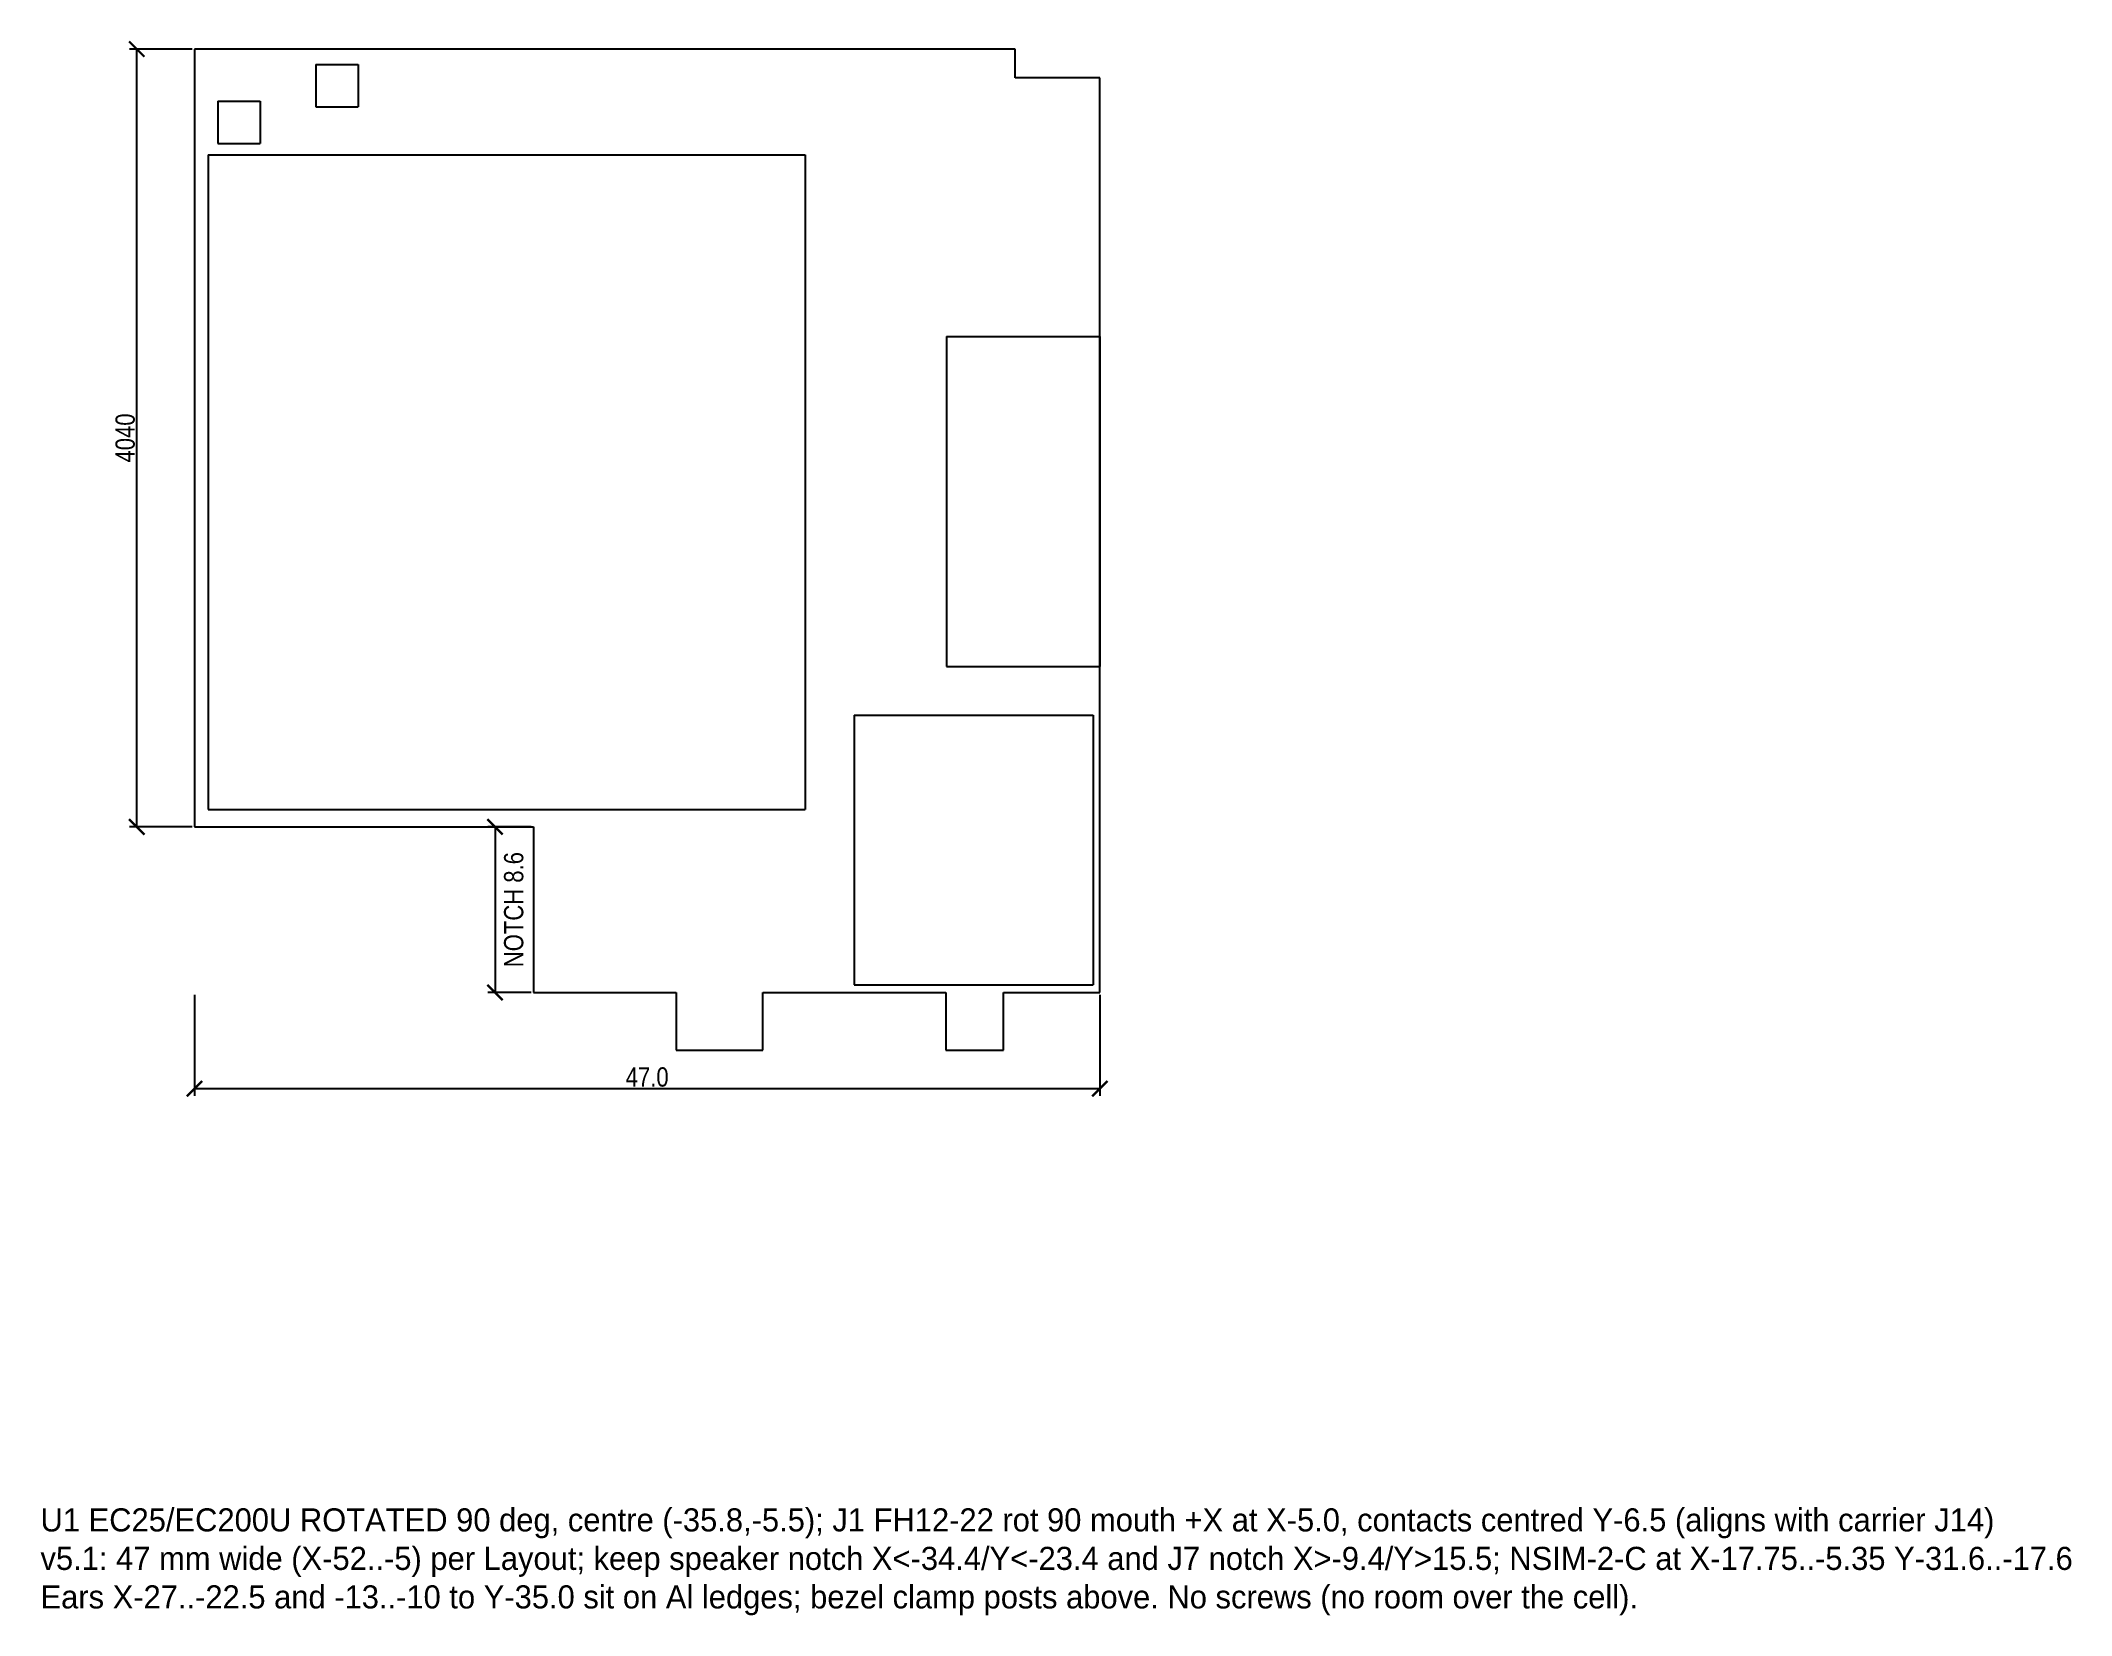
# Model space of a CAD drawing. Header units: metres. Extents: x -60 to 45, y -64 to 17.
import ezdxf

# ---------------------------------------------------------------- set-up
doc = ezdxf.new("R2010")
doc.units = ezdxf.units.M
for name, color, linetype in [('Edge.Cuts', 7, 'Continuous'), ('J1', 7, 'Continuous'), ('SIM', 7, 'Continuous'), ('U1_SHIELD', 7, 'Continuous'), ('UFL', 7, 'Continuous')]:
    doc.layers.add(name, color=color, linetype=linetype)
doc.styles.add('OpenSansCondensed-Light', font='OpenSansCondensed-Light.ttf')
doc.dimstyles.new('EZDXF', dxfattribs={"dimtxt": 0.25, "dimasz": 0.175, "dimexe": 0.375, "dimexo": 0.125, "dimgap": 0.1, "dimtad": 1, "dimlfac": 100, "dimzin": 12, "dimdsep": 46, "dimtxsty": 'OpenSansCondensed-Light', "dimblk": 'ARCHTICK', "dimcen": 2.5, "dimazin": 3, "dimtfac": 0.5, "dimtmove": 2, "dimatfit": 3})

# ---------------------------------------------------------------- blocks, each defined once
blk = doc.blocks.new('_ARCHTICK')
at = {"color": 0, "linetype": 'BYBLOCK', "const_width": 0.15}
blk.add_lwpolyline([(-0.5, -0.5), (0.5, 0.5)], dxfattribs=at)

msp = doc.modelspace()

# ---------------------------------------------------------------- linework, layer by layer
at = {"layer": 'Edge.Cuts'}
for points in [[(-9.4, 17), (-9.6, 17), (-9.8, 17), (-10, 17), (-10.2, 17), (-10.4, 17), (-10.6, 17), (-10.8, 17), (-11, 17), (-11.2, 17), (-11.4, 17), (-11.6, 17), (-11.8, 17), (-12, 17), (-12.2, 17), (-12.4, 17), (-12.6, 17), (-12.8, 17), (-13, 17), (-13.2, 17), (-13.4, 17), (-13.6, 17), (-13.8, 17), (-14, 17), (-14.2, 17), (-14.4, 17), (-14.6, 17), (-14.8, 17), (-15, 17), (-15.2, 17), (-15.4, 17), (-15.6, 17), (-15.8, 17), (-16, 17), (-16.2, 17), (-16.4, 17), (-16.6, 17), (-16.8, 17), (-17, 17), (-17.2, 17), (-17.4, 17), (-17.6, 17), (-17.8, 17), (-18, 17), (-18.2, 17), (-18.4, 17), (-18.6, 17), (-18.8, 17), (-19, 17), (-19.2, 17), (-19.4, 17), (-19.6, 17), (-19.8, 17), (-20, 17), (-20.2, 17), (-20.4, 17), (-20.6, 17), (-20.8, 17), (-21, 17), (-21.2, 17), (-21.4, 17), (-21.6, 17), (-21.8, 17), (-22, 17), (-22.2, 17), (-22.4, 17), (-22.6, 17), (-22.8, 17), (-23, 17), (-23.2, 17), (-23.4, 17), (-23.6, 17), (-23.8, 17), (-24, 17), (-24.2, 17), (-24.4, 17), (-24.6, 17), (-24.8, 17), (-25, 17), (-25.2, 17), (-25.4, 17), (-25.6, 17), (-25.8, 17), (-26, 17), (-26.2, 17), (-26.4, 17), (-26.6, 17), (-26.8, 17), (-27, 17), (-27.2, 17), (-27.4, 17), (-27.6, 17), (-27.8, 17), (-28, 17), (-28.2, 17), (-28.4, 17), (-28.6, 17), (-28.8, 17), (-29, 17), (-29.2, 17), (-29.4, 17), (-29.6, 17), (-29.8, 17), (-30, 17), (-30.2, 17), (-30.4, 17), (-30.6, 17), (-30.8, 17), (-31, 17), (-31.2, 17), (-31.4, 17), (-31.6, 17), (-31.8, 17), (-32, 17), (-32.2, 17), (-32.4, 17), (-32.6, 17), (-32.8, 17), (-33, 17), (-33.2, 17), (-33.4, 17), (-33.6, 17), (-33.8, 17), (-34, 17), (-34.2, 17), (-34.4, 17), (-34.6, 17), (-34.8, 17), (-35, 17), (-35.2, 17), (-35.4, 17), (-35.6, 17), (-35.8, 17), (-36, 17), (-36.2, 17), (-36.4, 17), (-36.6, 17), (-36.8, 17), (-37, 17), (-37.2, 17), (-37.4, 17), (-37.6, 17), (-37.8, 17), (-38, 17), (-38.2, 17), (-38.4, 17), (-38.6, 17), (-38.8, 17), (-39, 17), (-39.2, 17), (-39.4, 17), (-39.6, 17), (-39.8, 17), (-40, 17), (-40.2, 17), (-40.4, 17), (-40.6, 17), (-40.8, 17), (-41, 17), (-41.2, 17), (-41.4, 17), (-41.6, 17), (-41.8, 17), (-42, 17), (-42.2, 17), (-42.4, 17), (-42.6, 17), (-42.8, 17), (-43, 17), (-43.2, 17), (-43.4, 17), (-43.6, 17), (-43.8, 17), (-44, 17), (-44.2, 17), (-44.4, 17), (-44.6, 17), (-44.8, 17), (-45, 17), (-45.2, 17), (-45.4, 17), (-45.6, 17), (-45.8, 17), (-46, 17), (-46.2, 17), (-46.4, 17), (-46.6, 17), (-46.8, 17), (-47, 17), (-47.2, 17), (-47.4, 17), (-47.6, 17), (-47.8, 17), (-48, 17), (-48.2, 17), (-48.4, 17), (-48.6, 17), (-48.8, 17), (-49, 17), (-49.2, 17), (-49.4, 17), (-49.6, 17), (-49.8, 17), (-50, 17), (-50.2, 17), (-50.4, 17), (-50.6, 17), (-50.8, 17), (-51, 17), (-51.2, 17), (-51.4, 17), (-51.6, 17), (-51.8, 17), (-52, 17)], [(-52, 17), (-52, 16.799), (-52, 16.59801), (-52, 16.39701), (-52, 16.19602), (-52, 15.99502), (-52, 15.79403), (-52, 15.59303), (-52, 15.39204), (-52, 15.19104), (-52, 14.99005), (-52, 14.78905), (-52, 14.58806), (-52, 14.38706), (-52, 14.18607), (-52, 13.98507), (-52, 13.78408), (-52, 13.58308), (-52, 13.38209), (-52, 13.18109), (-52, 12.9801), (-52, 12.7791), (-52, 12.57811), (-52, 12.37711), (-52, 12.17612), (-52, 11.97512), (-52, 11.77413), (-52, 11.57313), (-52, 11.37214), (-52, 11.17114), (-52, 10.97015), (-52, 10.76915), (-52, 10.56816), (-52, 10.36716), (-52, 10.16617), (-52, 9.96517), (-52, 9.76418), (-52, 9.56318), (-52, 9.36219), (-52, 9.16119), (-52, 8.9602), (-52, 8.7592), (-52, 8.55821), (-52, 8.35721), (-52, 8.15622), (-52, 7.95522), (-52, 7.75423), (-52, 7.55323), (-52, 7.35224), (-52, 7.15124), (-52, 6.95025), (-52, 6.74925), (-52, 6.54826), (-52, 6.34726), (-52, 6.14627), (-52, 5.94527), (-52, 5.74428), (-52, 5.54328), (-52, 5.34229), (-52, 5.14129), (-52, 4.9403), (-52, 4.7393), (-52, 4.53831), (-52, 4.33731), (-52, 4.13632), (-52, 3.93532), (-52, 3.73433), (-52, 3.53333), (-52, 3.33234), (-52, 3.13134), (-52, 2.93035), (-52, 2.72935), (-52, 2.52836), (-52, 2.32736), (-52, 2.12637), (-52, 1.92537), (-52, 1.72438), (-52, 1.52338), (-52, 1.32239), (-52, 1.12139), (-52, 0.9204), (-52, 0.7194), (-52, 0.51841), (-52, 0.31741), (-52, 0.11642), (-52, -0.08458), (-52, -0.28557), (-52, -0.48657), (-52, -0.68756), (-52, -0.88856), (-52, -1.08955), (-52, -1.29055), (-52, -1.49154), (-52, -1.69254), (-52, -1.89353), (-52, -2.09453), (-52, -2.29552), (-52, -2.49652), (-52, -2.69751), (-52, -2.89851), (-52, -3.0995), (-52, -3.3005), (-52, -3.50149), (-52, -3.70249), (-52, -3.90348), (-52, -4.10448), (-52, -4.30547), (-52, -4.50647), (-52, -4.70746), (-52, -4.90846), (-52, -5.10945), (-52, -5.31045), (-52, -5.51144), (-52, -5.71244), (-52, -5.91343), (-52, -6.11443), (-52, -6.31542), (-52, -6.51642), (-52, -6.71741), (-52, -6.91841), (-52, -7.1194), (-52, -7.3204), (-52, -7.52139), (-52, -7.72239), (-52, -7.92338), (-52, -8.12438), (-52, -8.32537), (-52, -8.52637), (-52, -8.72736), (-52, -8.92836), (-52, -9.12935), (-52, -9.33035), (-52, -9.53134), (-52, -9.73234), (-52, -9.93333), (-52, -10.13433), (-52, -10.33532), (-52, -10.53632), (-52, -10.73731), (-52, -10.93831), (-52, -11.1393), (-52, -11.3403), (-52, -11.54129), (-52, -11.74229), (-52, -11.94328), (-52, -12.14428), (-52, -12.34527), (-52, -12.54627), (-52, -12.74726), (-52, -12.94826), (-52, -13.14925), (-52, -13.35025), (-52, -13.55124), (-52, -13.75224), (-52, -13.95323), (-52, -14.15423), (-52, -14.35522), (-52, -14.55622), (-52, -14.75721), (-52, -14.95821), (-52, -15.1592), (-52, -15.3602), (-52, -15.56119), (-52, -15.76219), (-52, -15.96318), (-52, -16.16418), (-52, -16.36517), (-52, -16.56617), (-52, -16.76716), (-52, -16.96816), (-52, -17.16915), (-52, -17.37015), (-52, -17.57114), (-52, -17.77214), (-52, -17.97313), (-52, -18.17413), (-52, -18.37512), (-52, -18.57612), (-52, -18.77711), (-52, -18.97811), (-52, -19.1791), (-52, -19.3801), (-52, -19.58109), (-52, -19.78209), (-52, -19.98308), (-52, -20.18408), (-52, -20.38507), (-52, -20.58607), (-52, -20.78706), (-52, -20.98806), (-52, -21.18905), (-52, -21.39005), (-52, -21.59104), (-52, -21.79204), (-52, -21.99303), (-52, -22.19403), (-52, -22.39502), (-52, -22.59602), (-52, -22.79701), (-52, -22.99801), (-52, -23.199), (-52, -23.4)], [(-9.4, 15.5), (-9.4, 15.71429), (-9.4, 15.92857), (-9.4, 16.14286), (-9.4, 16.35714), (-9.4, 16.57143), (-9.4, 16.78571), (-9.4, 17)], [(-5, 15.5), (-5.2, 15.5), (-5.4, 15.5), (-5.6, 15.5), (-5.8, 15.5), (-6, 15.5), (-6.2, 15.5), (-6.4, 15.5), (-6.6, 15.5), (-6.8, 15.5), (-7, 15.5), (-7.2, 15.5), (-7.4, 15.5), (-7.6, 15.5), (-7.8, 15.5), (-8, 15.5), (-8.2, 15.5), (-8.4, 15.5), (-8.6, 15.5), (-8.8, 15.5), (-9, 15.5), (-9.2, 15.5), (-9.4, 15.5)], [(-5, -32), (-5, -31.79958), (-5, -31.59916), (-5, -31.39873), (-5, -31.19831), (-5, -30.99789), (-5, -30.79747), (-5, -30.59705), (-5, -30.39662), (-5, -30.1962), (-5, -29.99578), (-5, -29.79536), (-5, -29.59494), (-5, -29.39451), (-5, -29.19409), (-5, -28.99367), (-5, -28.79325), (-5, -28.59283), (-5, -28.39241), (-5, -28.19198), (-5, -27.99156), (-5, -27.79114), (-5, -27.59072), (-5, -27.3903), (-5, -27.18987), (-5, -26.98945), (-5, -26.78903), (-5, -26.58861), (-5, -26.38819), (-5, -26.18776), (-5, -25.98734), (-5, -25.78692), (-5, -25.5865), (-5, -25.38608), (-5, -25.18565), (-5, -24.98523), (-5, -24.78481), (-5, -24.58439), (-5, -24.38397), (-5, -24.18354), (-5, -23.98312), (-5, -23.7827), (-5, -23.58228), (-5, -23.38186), (-5, -23.18143), (-5, -22.98101), (-5, -22.78059), (-5, -22.58017), (-5, -22.37975), (-5, -22.17932), (-5, -21.9789), (-5, -21.77848), (-5, -21.57806), (-5, -21.37764), (-5, -21.17722), (-5, -20.97679), (-5, -20.77637), (-5, -20.57595), (-5, -20.37553), (-5, -20.17511), (-5, -19.97468), (-5, -19.77426), (-5, -19.57384), (-5, -19.37342), (-5, -19.173), (-5, -18.97257), (-5, -18.77215), (-5, -18.57173), (-5, -18.37131), (-5, -18.17089), (-5, -17.97046), (-5, -17.77004), (-5, -17.56962), (-5, -17.3692), (-5, -17.16878), (-5, -16.96835), (-5, -16.76793), (-5, -16.56751), (-5, -16.36709), (-5, -16.16667), (-5, -15.96624), (-5, -15.76582), (-5, -15.5654), (-5, -15.36498), (-5, -15.16456), (-5, -14.96414), (-5, -14.76371), (-5, -14.56329), (-5, -14.36287), (-5, -14.16245), (-5, -13.96203), (-5, -13.7616), (-5, -13.56118), (-5, -13.36076), (-5, -13.16034), (-5, -12.95992), (-5, -12.75949), (-5, -12.55907), (-5, -12.35865), (-5, -12.15823), (-5, -11.95781), (-5, -11.75738), (-5, -11.55696), (-5, -11.35654), (-5, -11.15612), (-5, -10.9557), (-5, -10.75527), (-5, -10.55485), (-5, -10.35443), (-5, -10.15401), (-5, -9.95359), (-5, -9.75316), (-5, -9.55274), (-5, -9.35232), (-5, -9.1519), (-5, -8.95148), (-5, -8.75105), (-5, -8.55063), (-5, -8.35021), (-5, -8.14979), (-5, -7.94937), (-5, -7.74895), (-5, -7.54852), (-5, -7.3481), (-5, -7.14768), (-5, -6.94726), (-5, -6.74684), (-5, -6.54641), (-5, -6.34599), (-5, -6.14557), (-5, -5.94515), (-5, -5.74473), (-5, -5.5443), (-5, -5.34388), (-5, -5.14346), (-5, -4.94304), (-5, -4.74262), (-5, -4.54219), (-5, -4.34177), (-5, -4.14135), (-5, -3.94093), (-5, -3.74051), (-5, -3.54008), (-5, -3.33966), (-5, -3.13924), (-5, -2.93882), (-5, -2.7384), (-5, -2.53797), (-5, -2.33755), (-5, -2.13713), (-5, -1.93671), (-5, -1.73629), (-5, -1.53586), (-5, -1.33544), (-5, -1.13502), (-5, -0.9346), (-5, -0.73418), (-5, -0.53376), (-5, -0.33333), (-5, -0.13291), (-5, 0.06751), (-5, 0.26793), (-5, 0.46835), (-5, 0.66878), (-5, 0.8692), (-5, 1.06962), (-5, 1.27004), (-5, 1.47046), (-5, 1.67089), (-5, 1.87131), (-5, 2.07173), (-5, 2.27215), (-5, 2.47257), (-5, 2.673), (-5, 2.87342), (-5, 3.07384), (-5, 3.27426), (-5, 3.47468), (-5, 3.67511), (-5, 3.87553), (-5, 4.07595), (-5, 4.27637), (-5, 4.47679), (-5, 4.67722), (-5, 4.87764), (-5, 5.07806), (-5, 5.27848), (-5, 5.4789), (-5, 5.67932), (-5, 5.87975), (-5, 6.08017), (-5, 6.28059), (-5, 6.48101), (-5, 6.68143), (-5, 6.88186), (-5, 7.08228), (-5, 7.2827), (-5, 7.48312), (-5, 7.68354), (-5, 7.88397), (-5, 8.08439), (-5, 8.28481), (-5, 8.48523), (-5, 8.68565), (-5, 8.88608), (-5, 9.0865), (-5, 9.28692), (-5, 9.48734), (-5, 9.68776), (-5, 9.88819), (-5, 10.08861), (-5, 10.28903), (-5, 10.48945), (-5, 10.68987), (-5, 10.8903), (-5, 11.09072), (-5, 11.29114), (-5, 11.49156), (-5, 11.69198), (-5, 11.89241), (-5, 12.09283), (-5, 12.29325), (-5, 12.49367), (-5, 12.69409), (-5, 12.89451), (-5, 13.09494), (-5, 13.29536), (-5, 13.49578), (-5, 13.6962), (-5, 13.89662), (-5, 14.09705), (-5, 14.29747), (-5, 14.49789), (-5, 14.69831), (-5, 14.89873), (-5, 15.09916), (-5, 15.29958), (-5, 15.5)], [(-52, -23.4), (-51.8, -23.4), (-51.6, -23.4), (-51.4, -23.4), (-51.2, -23.4), (-51, -23.4), (-50.8, -23.4), (-50.6, -23.4), (-50.4, -23.4), (-50.2, -23.4), (-50, -23.4), (-49.8, -23.4), (-49.6, -23.4), (-49.4, -23.4), (-49.2, -23.4), (-49, -23.4), (-48.8, -23.4), (-48.6, -23.4), (-48.4, -23.4), (-48.2, -23.4), (-48, -23.4), (-47.8, -23.4), (-47.6, -23.4), (-47.4, -23.4), (-47.2, -23.4), (-47, -23.4), (-46.8, -23.4), (-46.6, -23.4), (-46.4, -23.4), (-46.2, -23.4), (-46, -23.4), (-45.8, -23.4), (-45.6, -23.4), (-45.4, -23.4), (-45.2, -23.4), (-45, -23.4), (-44.8, -23.4), (-44.6, -23.4), (-44.4, -23.4), (-44.2, -23.4), (-44, -23.4), (-43.8, -23.4), (-43.6, -23.4), (-43.4, -23.4), (-43.2, -23.4), (-43, -23.4), (-42.8, -23.4), (-42.6, -23.4), (-42.4, -23.4), (-42.2, -23.4), (-42, -23.4), (-41.8, -23.4), (-41.6, -23.4), (-41.4, -23.4), (-41.2, -23.4), (-41, -23.4), (-40.8, -23.4), (-40.6, -23.4), (-40.4, -23.4), (-40.2, -23.4), (-40, -23.4), (-39.8, -23.4), (-39.6, -23.4), (-39.4, -23.4), (-39.2, -23.4), (-39, -23.4), (-38.8, -23.4), (-38.6, -23.4), (-38.4, -23.4), (-38.2, -23.4), (-38, -23.4), (-37.8, -23.4), (-37.6, -23.4), (-37.4, -23.4), (-37.2, -23.4), (-37, -23.4), (-36.8, -23.4), (-36.6, -23.4), (-36.4, -23.4), (-36.2, -23.4), (-36, -23.4), (-35.8, -23.4), (-35.6, -23.4), (-35.4, -23.4), (-35.2, -23.4), (-35, -23.4), (-34.8, -23.4), (-34.6, -23.4), (-34.4, -23.4)], [(-34.4, -23.4), (-34.4, -23.6), (-34.4, -23.8), (-34.4, -24), (-34.4, -24.2), (-34.4, -24.4), (-34.4, -24.6), (-34.4, -24.8), (-34.4, -25), (-34.4, -25.2), (-34.4, -25.4), (-34.4, -25.6), (-34.4, -25.8), (-34.4, -26), (-34.4, -26.2), (-34.4, -26.4), (-34.4, -26.6), (-34.4, -26.8), (-34.4, -27), (-34.4, -27.2), (-34.4, -27.4), (-34.4, -27.6), (-34.4, -27.8), (-34.4, -28), (-34.4, -28.2), (-34.4, -28.4), (-34.4, -28.6), (-34.4, -28.8), (-34.4, -29), (-34.4, -29.2), (-34.4, -29.4), (-34.4, -29.6), (-34.4, -29.8), (-34.4, -30), (-34.4, -30.2), (-34.4, -30.4), (-34.4, -30.6), (-34.4, -30.8), (-34.4, -31), (-34.4, -31.2), (-34.4, -31.4), (-34.4, -31.6), (-34.4, -31.8), (-34.4, -32)], [(-34.4, -32), (-34.2, -32), (-34, -32), (-33.8, -32), (-33.6, -32), (-33.4, -32), (-33.2, -32), (-33, -32), (-32.8, -32), (-32.6, -32), (-32.4, -32), (-32.2, -32), (-32, -32), (-31.8, -32), (-31.6, -32), (-31.4, -32), (-31.2, -32), (-31, -32), (-30.8, -32), (-30.6, -32), (-30.4, -32), (-30.2, -32), (-30, -32), (-29.8, -32), (-29.6, -32), (-29.4, -32), (-29.2, -32), (-29, -32), (-28.8, -32), (-28.6, -32), (-28.4, -32), (-28.2, -32), (-28, -32), (-27.8, -32), (-27.6, -32), (-27.4, -32), (-27.2, -32), (-27, -32)], [(-27, -32), (-27, -32.2), (-27, -32.4), (-27, -32.6), (-27, -32.8), (-27, -33), (-27, -33.2), (-27, -33.4), (-27, -33.6), (-27, -33.8), (-27, -34), (-27, -34.2), (-27, -34.4), (-27, -34.6), (-27, -34.8), (-27, -35)], [(-22.5, -35), (-22.5, -34.8), (-22.5, -34.6), (-22.5, -34.4), (-22.5, -34.2), (-22.5, -34), (-22.5, -33.8), (-22.5, -33.6), (-22.5, -33.4), (-22.5, -33.2), (-22.5, -33), (-22.5, -32.8), (-22.5, -32.6), (-22.5, -32.4), (-22.5, -32.2), (-22.5, -32)], [(-22.5, -32), (-22.29787, -32), (-22.09574, -32), (-21.89362, -32), (-21.69149, -32), (-21.48936, -32), (-21.28723, -32), (-21.08511, -32), (-20.88298, -32), (-20.68085, -32), (-20.47872, -32), (-20.2766, -32), (-20.07447, -32), (-19.87234, -32), (-19.67021, -32), (-19.46809, -32), (-19.26596, -32), (-19.06383, -32), (-18.8617, -32), (-18.65957, -32), (-18.45745, -32), (-18.25532, -32), (-18.05319, -32), (-17.85106, -32), (-17.64894, -32), (-17.44681, -32), (-17.24468, -32), (-17.04255, -32), (-16.84043, -32), (-16.6383, -32), (-16.43617, -32), (-16.23404, -32), (-16.03191, -32), (-15.82979, -32), (-15.62766, -32), (-15.42553, -32), (-15.2234, -32), (-15.02128, -32), (-14.81915, -32), (-14.61702, -32), (-14.41489, -32), (-14.21277, -32), (-14.01064, -32), (-13.80851, -32), (-13.60638, -32), (-13.40426, -32), (-13.20213, -32), (-13, -32)], [(-13, -32), (-13, -32.2), (-13, -32.4), (-13, -32.6), (-13, -32.8), (-13, -33), (-13, -33.2), (-13, -33.4), (-13, -33.6), (-13, -33.8), (-13, -34), (-13, -34.2), (-13, -34.4), (-13, -34.6), (-13, -34.8), (-13, -35)], [(-10, -35), (-10, -34.8), (-10, -34.6), (-10, -34.4), (-10, -34.2), (-10, -34), (-10, -33.8), (-10, -33.6), (-10, -33.4), (-10, -33.2), (-10, -33), (-10, -32.8), (-10, -32.6), (-10, -32.4), (-10, -32.2), (-10, -32)], [(-10, -32), (-9.8, -32), (-9.6, -32), (-9.4, -32), (-9.2, -32), (-9, -32), (-8.8, -32), (-8.6, -32), (-8.4, -32), (-8.2, -32), (-8, -32), (-7.8, -32), (-7.6, -32), (-7.4, -32), (-7.2, -32), (-7, -32), (-6.8, -32), (-6.6, -32), (-6.4, -32), (-6.2, -32), (-6, -32), (-5.8, -32), (-5.6, -32), (-5.4, -32), (-5.2, -32), (-5, -32)], [(-27, -35), (-26.79545, -35), (-26.59091, -35), (-26.38636, -35), (-26.18182, -35), (-25.97727, -35), (-25.77273, -35), (-25.56818, -35), (-25.36364, -35), (-25.15909, -35), (-24.95455, -35), (-24.75, -35), (-24.54545, -35), (-24.34091, -35), (-24.13636, -35), (-23.93182, -35), (-23.72727, -35), (-23.52273, -35), (-23.31818, -35), (-23.11364, -35), (-22.90909, -35), (-22.70455, -35), (-22.5, -35)], [(-13, -35), (-12.8, -35), (-12.6, -35), (-12.4, -35), (-12.2, -35), (-12, -35), (-11.8, -35), (-11.6, -35), (-11.4, -35), (-11.2, -35), (-11, -35), (-10.8, -35), (-10.6, -35), (-10.4, -35), (-10.2, -35), (-10, -35)]]:
    msp.add_lwpolyline(points, dxfattribs=at)
at = {"layer": 'J1'}
for points in [[(-12.95, 2.08), (-12.95, 1.87824), (-12.95, 1.67647), (-12.95, 1.47471), (-12.95, 1.27294), (-12.95, 1.07118), (-12.95, 0.86941), (-12.95, 0.66765), (-12.95, 0.46588), (-12.95, 0.26412), (-12.95, 0.06235), (-12.95, -0.13941), (-12.95, -0.34118), (-12.95, -0.54294), (-12.95, -0.74471), (-12.95, -0.94647), (-12.95, -1.14824), (-12.95, -1.35), (-12.95, -1.55176), (-12.95, -1.75353), (-12.95, -1.95529), (-12.95, -2.15706), (-12.95, -2.35882), (-12.95, -2.56059), (-12.95, -2.76235), (-12.95, -2.96412), (-12.95, -3.16588), (-12.95, -3.36765), (-12.95, -3.56941), (-12.95, -3.77118), (-12.95, -3.97294), (-12.95, -4.17471), (-12.95, -4.37647), (-12.95, -4.57824), (-12.95, -4.78), (-12.95, -4.98176), (-12.95, -5.18353), (-12.95, -5.38529), (-12.95, -5.58706), (-12.95, -5.78882), (-12.95, -5.99059), (-12.95, -6.19235), (-12.95, -6.39412), (-12.95, -6.59588), (-12.95, -6.79765), (-12.95, -6.99941), (-12.95, -7.20118), (-12.95, -7.40294), (-12.95, -7.60471), (-12.95, -7.80647), (-12.95, -8.00824), (-12.95, -8.21), (-12.95, -8.41176), (-12.95, -8.61353), (-12.95, -8.81529), (-12.95, -9.01706), (-12.95, -9.21882), (-12.95, -9.42059), (-12.95, -9.62235), (-12.95, -9.82412), (-12.95, -10.02588), (-12.95, -10.22765), (-12.95, -10.42941), (-12.95, -10.63118), (-12.95, -10.83294), (-12.95, -11.03471), (-12.95, -11.23647), (-12.95, -11.43824), (-12.95, -11.64), (-12.95, -11.84176), (-12.95, -12.04353), (-12.95, -12.24529), (-12.95, -12.44706), (-12.95, -12.64882), (-12.95, -12.85059), (-12.95, -13.05235), (-12.95, -13.25412), (-12.95, -13.45588), (-12.95, -13.65765), (-12.95, -13.85941), (-12.95, -14.06118), (-12.95, -14.26294), (-12.95, -14.46471), (-12.95, -14.66647), (-12.95, -14.86824), (-12.95, -15.07)], [(-12.95, 2.08), (-12.74615, 2.08), (-12.54231, 2.08), (-12.33846, 2.08), (-12.13462, 2.08), (-11.93077, 2.08), (-11.72692, 2.08), (-11.52308, 2.08), (-11.31923, 2.08), (-11.11538, 2.08), (-10.91154, 2.08), (-10.70769, 2.08), (-10.50385, 2.08), (-10.3, 2.08), (-10.09615, 2.08), (-9.89231, 2.08), (-9.68846, 2.08), (-9.48462, 2.08), (-9.28077, 2.08), (-9.07692, 2.08), (-8.87308, 2.08), (-8.66923, 2.08), (-8.46538, 2.08), (-8.26154, 2.08), (-8.05769, 2.08), (-7.85385, 2.08), (-7.65, 2.08), (-7.44615, 2.08), (-7.24231, 2.08), (-7.03846, 2.08), (-6.83462, 2.08), (-6.63077, 2.08), (-6.42692, 2.08), (-6.22308, 2.08), (-6.01923, 2.08), (-5.81538, 2.08), (-5.61154, 2.08), (-5.40769, 2.08), (-5.20385, 2.08), (-5, 2.08)], [(-5, 2.08), (-5, 1.87824), (-5, 1.67647), (-5, 1.47471), (-5, 1.27294), (-5, 1.07118), (-5, 0.86941), (-5, 0.66765), (-5, 0.46588), (-5, 0.26412), (-5, 0.06235), (-5, -0.13941), (-5, -0.34118), (-5, -0.54294), (-5, -0.74471), (-5, -0.94647), (-5, -1.14824), (-5, -1.35), (-5, -1.55176), (-5, -1.75353), (-5, -1.95529), (-5, -2.15706), (-5, -2.35882), (-5, -2.56059), (-5, -2.76235), (-5, -2.96412), (-5, -3.16588), (-5, -3.36765), (-5, -3.56941), (-5, -3.77118), (-5, -3.97294), (-5, -4.17471), (-5, -4.37647), (-5, -4.57824), (-5, -4.78), (-5, -4.98176), (-5, -5.18353), (-5, -5.38529), (-5, -5.58706), (-5, -5.78882), (-5, -5.99059), (-5, -6.19235), (-5, -6.39412), (-5, -6.59588), (-5, -6.79765), (-5, -6.99941), (-5, -7.20118), (-5, -7.40294), (-5, -7.60471), (-5, -7.80647), (-5, -8.00824), (-5, -8.21), (-5, -8.41176), (-5, -8.61353), (-5, -8.81529), (-5, -9.01706), (-5, -9.21882), (-5, -9.42059), (-5, -9.62235), (-5, -9.82412), (-5, -10.02588), (-5, -10.22765), (-5, -10.42941), (-5, -10.63118), (-5, -10.83294), (-5, -11.03471), (-5, -11.23647), (-5, -11.43824), (-5, -11.64), (-5, -11.84176), (-5, -12.04353), (-5, -12.24529), (-5, -12.44706), (-5, -12.64882), (-5, -12.85059), (-5, -13.05235), (-5, -13.25412), (-5, -13.45588), (-5, -13.65765), (-5, -13.85941), (-5, -14.06118), (-5, -14.26294), (-5, -14.46471), (-5, -14.66647), (-5, -14.86824), (-5, -15.07)], [(-12.95, -15.07), (-12.74615, -15.07), (-12.54231, -15.07), (-12.33846, -15.07), (-12.13462, -15.07), (-11.93077, -15.07), (-11.72692, -15.07), (-11.52308, -15.07), (-11.31923, -15.07), (-11.11538, -15.07), (-10.91154, -15.07), (-10.70769, -15.07), (-10.50385, -15.07), (-10.3, -15.07), (-10.09615, -15.07), (-9.89231, -15.07), (-9.68846, -15.07), (-9.48462, -15.07), (-9.28077, -15.07), (-9.07692, -15.07), (-8.87308, -15.07), (-8.66923, -15.07), (-8.46538, -15.07), (-8.26154, -15.07), (-8.05769, -15.07), (-7.85385, -15.07), (-7.65, -15.07), (-7.44615, -15.07), (-7.24231, -15.07), (-7.03846, -15.07), (-6.83462, -15.07), (-6.63077, -15.07), (-6.42692, -15.07), (-6.22308, -15.07), (-6.01923, -15.07), (-5.81538, -15.07), (-5.61154, -15.07), (-5.40769, -15.07), (-5.20385, -15.07), (-5, -15.07)]]:
    msp.add_lwpolyline(points, dxfattribs=at)
at = {"layer": 'SIM'}
for points in [[(-17.75, -17.6), (-17.75, -17.8), (-17.75, -18), (-17.75, -18.2), (-17.75, -18.4), (-17.75, -18.6), (-17.75, -18.8), (-17.75, -19), (-17.75, -19.2), (-17.75, -19.4), (-17.75, -19.6), (-17.75, -19.8), (-17.75, -20), (-17.75, -20.2), (-17.75, -20.4), (-17.75, -20.6), (-17.75, -20.8), (-17.75, -21), (-17.75, -21.2), (-17.75, -21.4), (-17.75, -21.6), (-17.75, -21.8), (-17.75, -22), (-17.75, -22.2), (-17.75, -22.4), (-17.75, -22.6), (-17.75, -22.8), (-17.75, -23), (-17.75, -23.2), (-17.75, -23.4), (-17.75, -23.6), (-17.75, -23.8), (-17.75, -24), (-17.75, -24.2), (-17.75, -24.4), (-17.75, -24.6), (-17.75, -24.8), (-17.75, -25), (-17.75, -25.2), (-17.75, -25.4), (-17.75, -25.6), (-17.75, -25.8), (-17.75, -26), (-17.75, -26.2), (-17.75, -26.4), (-17.75, -26.6), (-17.75, -26.8), (-17.75, -27), (-17.75, -27.2), (-17.75, -27.4), (-17.75, -27.6), (-17.75, -27.8), (-17.75, -28), (-17.75, -28.2), (-17.75, -28.4), (-17.75, -28.6), (-17.75, -28.8), (-17.75, -29), (-17.75, -29.2), (-17.75, -29.4), (-17.75, -29.6), (-17.75, -29.8), (-17.75, -30), (-17.75, -30.2), (-17.75, -30.4), (-17.75, -30.6), (-17.75, -30.8), (-17.75, -31), (-17.75, -31.2), (-17.75, -31.4), (-17.75, -31.6)], [(-17.75, -17.6), (-17.55, -17.6), (-17.35, -17.6), (-17.15, -17.6), (-16.95, -17.6), (-16.75, -17.6), (-16.55, -17.6), (-16.35, -17.6), (-16.15, -17.6), (-15.95, -17.6), (-15.75, -17.6), (-15.55, -17.6), (-15.35, -17.6), (-15.15, -17.6), (-14.95, -17.6), (-14.75, -17.6), (-14.55, -17.6), (-14.35, -17.6), (-14.15, -17.6), (-13.95, -17.6), (-13.75, -17.6), (-13.55, -17.6), (-13.35, -17.6), (-13.15, -17.6), (-12.95, -17.6), (-12.75, -17.6), (-12.55, -17.6), (-12.35, -17.6), (-12.15, -17.6), (-11.95, -17.6), (-11.75, -17.6), (-11.55, -17.6), (-11.35, -17.6), (-11.15, -17.6), (-10.95, -17.6), (-10.75, -17.6), (-10.55, -17.6), (-10.35, -17.6), (-10.15, -17.6), (-9.95, -17.6), (-9.75, -17.6), (-9.55, -17.6), (-9.35, -17.6), (-9.15, -17.6), (-8.95, -17.6), (-8.75, -17.6), (-8.55, -17.6), (-8.35, -17.6), (-8.15, -17.6), (-7.95, -17.6), (-7.75, -17.6), (-7.55, -17.6), (-7.35, -17.6), (-7.15, -17.6), (-6.95, -17.6), (-6.75, -17.6), (-6.55, -17.6), (-6.35, -17.6), (-6.15, -17.6), (-5.95, -17.6), (-5.75, -17.6), (-5.55, -17.6), (-5.35, -17.6)], [(-5.35, -17.6), (-5.35, -17.8), (-5.35, -18), (-5.35, -18.2), (-5.35, -18.4), (-5.35, -18.6), (-5.35, -18.8), (-5.35, -19), (-5.35, -19.2), (-5.35, -19.4), (-5.35, -19.6), (-5.35, -19.8), (-5.35, -20), (-5.35, -20.2), (-5.35, -20.4), (-5.35, -20.6), (-5.35, -20.8), (-5.35, -21), (-5.35, -21.2), (-5.35, -21.4), (-5.35, -21.6), (-5.35, -21.8), (-5.35, -22), (-5.35, -22.2), (-5.35, -22.4), (-5.35, -22.6), (-5.35, -22.8), (-5.35, -23), (-5.35, -23.2), (-5.35, -23.4), (-5.35, -23.6), (-5.35, -23.8), (-5.35, -24), (-5.35, -24.2), (-5.35, -24.4), (-5.35, -24.6), (-5.35, -24.8), (-5.35, -25), (-5.35, -25.2), (-5.35, -25.4), (-5.35, -25.6), (-5.35, -25.8), (-5.35, -26), (-5.35, -26.2), (-5.35, -26.4), (-5.35, -26.6), (-5.35, -26.8), (-5.35, -27), (-5.35, -27.2), (-5.35, -27.4), (-5.35, -27.6), (-5.35, -27.8), (-5.35, -28), (-5.35, -28.2), (-5.35, -28.4), (-5.35, -28.6), (-5.35, -28.8), (-5.35, -29), (-5.35, -29.2), (-5.35, -29.4), (-5.35, -29.6), (-5.35, -29.8), (-5.35, -30), (-5.35, -30.2), (-5.35, -30.4), (-5.35, -30.6), (-5.35, -30.8), (-5.35, -31), (-5.35, -31.2), (-5.35, -31.4), (-5.35, -31.6)], [(-17.75, -31.6), (-17.55, -31.6), (-17.35, -31.6), (-17.15, -31.6), (-16.95, -31.6), (-16.75, -31.6), (-16.55, -31.6), (-16.35, -31.6), (-16.15, -31.6), (-15.95, -31.6), (-15.75, -31.6), (-15.55, -31.6), (-15.35, -31.6), (-15.15, -31.6), (-14.95, -31.6), (-14.75, -31.6), (-14.55, -31.6), (-14.35, -31.6), (-14.15, -31.6), (-13.95, -31.6), (-13.75, -31.6), (-13.55, -31.6), (-13.35, -31.6), (-13.15, -31.6), (-12.95, -31.6), (-12.75, -31.6), (-12.55, -31.6), (-12.35, -31.6), (-12.15, -31.6), (-11.95, -31.6), (-11.75, -31.6), (-11.55, -31.6), (-11.35, -31.6), (-11.15, -31.6), (-10.95, -31.6), (-10.75, -31.6), (-10.55, -31.6), (-10.35, -31.6), (-10.15, -31.6), (-9.95, -31.6), (-9.75, -31.6), (-9.55, -31.6), (-9.35, -31.6), (-9.15, -31.6), (-8.95, -31.6), (-8.75, -31.6), (-8.55, -31.6), (-8.35, -31.6), (-8.15, -31.6), (-7.95, -31.6), (-7.75, -31.6), (-7.55, -31.6), (-7.35, -31.6), (-7.15, -31.6), (-6.95, -31.6), (-6.75, -31.6), (-6.55, -31.6), (-6.35, -31.6), (-6.15, -31.6), (-5.95, -31.6), (-5.75, -31.6), (-5.55, -31.6), (-5.35, -31.6)]]:
    msp.add_lwpolyline(points, dxfattribs=at)
at = {"layer": 'U1_SHIELD'}
for points in [[(-51.3, 11.5), (-51.3, 11.3), (-51.3, 11.1), (-51.3, 10.9), (-51.3, 10.7), (-51.3, 10.5), (-51.3, 10.3), (-51.3, 10.1), (-51.3, 9.9), (-51.3, 9.7), (-51.3, 9.5), (-51.3, 9.3), (-51.3, 9.1), (-51.3, 8.9), (-51.3, 8.7), (-51.3, 8.5), (-51.3, 8.3), (-51.3, 8.1), (-51.3, 7.9), (-51.3, 7.7), (-51.3, 7.5), (-51.3, 7.3), (-51.3, 7.1), (-51.3, 6.9), (-51.3, 6.7), (-51.3, 6.5), (-51.3, 6.3), (-51.3, 6.1), (-51.3, 5.9), (-51.3, 5.7), (-51.3, 5.5), (-51.3, 5.3), (-51.3, 5.1), (-51.3, 4.9), (-51.3, 4.7), (-51.3, 4.5), (-51.3, 4.3), (-51.3, 4.1), (-51.3, 3.9), (-51.3, 3.7), (-51.3, 3.5), (-51.3, 3.3), (-51.3, 3.1), (-51.3, 2.9), (-51.3, 2.7), (-51.3, 2.5), (-51.3, 2.3), (-51.3, 2.1), (-51.3, 1.9), (-51.3, 1.7), (-51.3, 1.5), (-51.3, 1.3), (-51.3, 1.1), (-51.3, 0.9), (-51.3, 0.7), (-51.3, 0.5), (-51.3, 0.3), (-51.3, 0.1), (-51.3, -0.1), (-51.3, -0.3), (-51.3, -0.5), (-51.3, -0.7), (-51.3, -0.9), (-51.3, -1.1), (-51.3, -1.3), (-51.3, -1.5), (-51.3, -1.7), (-51.3, -1.9), (-51.3, -2.1), (-51.3, -2.3), (-51.3, -2.5), (-51.3, -2.7), (-51.3, -2.9), (-51.3, -3.1), (-51.3, -3.3), (-51.3, -3.5), (-51.3, -3.7), (-51.3, -3.9), (-51.3, -4.1), (-51.3, -4.3), (-51.3, -4.5), (-51.3, -4.7), (-51.3, -4.9), (-51.3, -5.1), (-51.3, -5.3), (-51.3, -5.5), (-51.3, -5.7), (-51.3, -5.9), (-51.3, -6.1), (-51.3, -6.3), (-51.3, -6.5), (-51.3, -6.7), (-51.3, -6.9), (-51.3, -7.1), (-51.3, -7.3), (-51.3, -7.5), (-51.3, -7.7), (-51.3, -7.9), (-51.3, -8.1), (-51.3, -8.3), (-51.3, -8.5), (-51.3, -8.7), (-51.3, -8.9), (-51.3, -9.1), (-51.3, -9.3), (-51.3, -9.5), (-51.3, -9.7), (-51.3, -9.9), (-51.3, -10.1), (-51.3, -10.3), (-51.3, -10.5), (-51.3, -10.7), (-51.3, -10.9), (-51.3, -11.1), (-51.3, -11.3), (-51.3, -11.5), (-51.3, -11.7), (-51.3, -11.9), (-51.3, -12.1), (-51.3, -12.3), (-51.3, -12.5), (-51.3, -12.7), (-51.3, -12.9), (-51.3, -13.1), (-51.3, -13.3), (-51.3, -13.5), (-51.3, -13.7), (-51.3, -13.9), (-51.3, -14.1), (-51.3, -14.3), (-51.3, -14.5), (-51.3, -14.7), (-51.3, -14.9), (-51.3, -15.1), (-51.3, -15.3), (-51.3, -15.5), (-51.3, -15.7), (-51.3, -15.9), (-51.3, -16.1), (-51.3, -16.3), (-51.3, -16.5), (-51.3, -16.7), (-51.3, -16.9), (-51.3, -17.1), (-51.3, -17.3), (-51.3, -17.5), (-51.3, -17.7), (-51.3, -17.9), (-51.3, -18.1), (-51.3, -18.3), (-51.3, -18.5), (-51.3, -18.7), (-51.3, -18.9), (-51.3, -19.1), (-51.3, -19.3), (-51.3, -19.5), (-51.3, -19.7), (-51.3, -19.9), (-51.3, -20.1), (-51.3, -20.3), (-51.3, -20.5), (-51.3, -20.7), (-51.3, -20.9), (-51.3, -21.1), (-51.3, -21.3), (-51.3, -21.5), (-51.3, -21.7), (-51.3, -21.9), (-51.3, -22.1), (-51.3, -22.3), (-51.3, -22.5)], [(-51.3, 11.5), (-51.1, 11.5), (-50.9, 11.5), (-50.7, 11.5), (-50.5, 11.5), (-50.3, 11.5), (-50.1, 11.5), (-49.9, 11.5), (-49.7, 11.5), (-49.5, 11.5), (-49.3, 11.5), (-49.1, 11.5), (-48.9, 11.5), (-48.7, 11.5), (-48.5, 11.5), (-48.3, 11.5), (-48.1, 11.5), (-47.9, 11.5), (-47.7, 11.5), (-47.5, 11.5), (-47.3, 11.5), (-47.1, 11.5), (-46.9, 11.5), (-46.7, 11.5), (-46.5, 11.5), (-46.3, 11.5), (-46.1, 11.5), (-45.9, 11.5), (-45.7, 11.5), (-45.5, 11.5), (-45.3, 11.5), (-45.1, 11.5), (-44.9, 11.5), (-44.7, 11.5), (-44.5, 11.5), (-44.3, 11.5), (-44.1, 11.5), (-43.9, 11.5), (-43.7, 11.5), (-43.5, 11.5), (-43.3, 11.5), (-43.1, 11.5), (-42.9, 11.5), (-42.7, 11.5), (-42.5, 11.5), (-42.3, 11.5), (-42.1, 11.5), (-41.9, 11.5), (-41.7, 11.5), (-41.5, 11.5), (-41.3, 11.5), (-41.1, 11.5), (-40.9, 11.5), (-40.7, 11.5), (-40.5, 11.5), (-40.3, 11.5), (-40.1, 11.5), (-39.9, 11.5), (-39.7, 11.5), (-39.5, 11.5), (-39.3, 11.5), (-39.1, 11.5), (-38.9, 11.5), (-38.7, 11.5), (-38.5, 11.5), (-38.3, 11.5), (-38.1, 11.5), (-37.9, 11.5), (-37.7, 11.5), (-37.5, 11.5), (-37.3, 11.5), (-37.1, 11.5), (-36.9, 11.5), (-36.7, 11.5), (-36.5, 11.5), (-36.3, 11.5), (-36.1, 11.5), (-35.9, 11.5), (-35.7, 11.5), (-35.5, 11.5), (-35.3, 11.5), (-35.1, 11.5), (-34.9, 11.5), (-34.7, 11.5), (-34.5, 11.5), (-34.3, 11.5), (-34.1, 11.5), (-33.9, 11.5), (-33.7, 11.5), (-33.5, 11.5), (-33.3, 11.5), (-33.1, 11.5), (-32.9, 11.5), (-32.7, 11.5), (-32.5, 11.5), (-32.3, 11.5), (-32.1, 11.5), (-31.9, 11.5), (-31.7, 11.5), (-31.5, 11.5), (-31.3, 11.5), (-31.1, 11.5), (-30.9, 11.5), (-30.7, 11.5), (-30.5, 11.5), (-30.3, 11.5), (-30.1, 11.5), (-29.9, 11.5), (-29.7, 11.5), (-29.5, 11.5), (-29.3, 11.5), (-29.1, 11.5), (-28.9, 11.5), (-28.7, 11.5), (-28.5, 11.5), (-28.3, 11.5), (-28.1, 11.5), (-27.9, 11.5), (-27.7, 11.5), (-27.5, 11.5), (-27.3, 11.5), (-27.1, 11.5), (-26.9, 11.5), (-26.7, 11.5), (-26.5, 11.5), (-26.3, 11.5), (-26.1, 11.5), (-25.9, 11.5), (-25.7, 11.5), (-25.5, 11.5), (-25.3, 11.5), (-25.1, 11.5), (-24.9, 11.5), (-24.7, 11.5), (-24.5, 11.5), (-24.3, 11.5), (-24.1, 11.5), (-23.9, 11.5), (-23.7, 11.5), (-23.5, 11.5), (-23.3, 11.5), (-23.1, 11.5), (-22.9, 11.5), (-22.7, 11.5), (-22.5, 11.5), (-22.3, 11.5), (-22.1, 11.5), (-21.9, 11.5), (-21.7, 11.5), (-21.5, 11.5), (-21.3, 11.5), (-21.1, 11.5), (-20.9, 11.5), (-20.7, 11.5), (-20.5, 11.5), (-20.3, 11.5)], [(-20.3, 11.5), (-20.3, 11.3), (-20.3, 11.1), (-20.3, 10.9), (-20.3, 10.7), (-20.3, 10.5), (-20.3, 10.3), (-20.3, 10.1), (-20.3, 9.9), (-20.3, 9.7), (-20.3, 9.5), (-20.3, 9.3), (-20.3, 9.1), (-20.3, 8.9), (-20.3, 8.7), (-20.3, 8.5), (-20.3, 8.3), (-20.3, 8.1), (-20.3, 7.9), (-20.3, 7.7), (-20.3, 7.5), (-20.3, 7.3), (-20.3, 7.1), (-20.3, 6.9), (-20.3, 6.7), (-20.3, 6.5), (-20.3, 6.3), (-20.3, 6.1), (-20.3, 5.9), (-20.3, 5.7), (-20.3, 5.5), (-20.3, 5.3), (-20.3, 5.1), (-20.3, 4.9), (-20.3, 4.7), (-20.3, 4.5), (-20.3, 4.3), (-20.3, 4.1), (-20.3, 3.9), (-20.3, 3.7), (-20.3, 3.5), (-20.3, 3.3), (-20.3, 3.1), (-20.3, 2.9), (-20.3, 2.7), (-20.3, 2.5), (-20.3, 2.3), (-20.3, 2.1), (-20.3, 1.9), (-20.3, 1.7), (-20.3, 1.5), (-20.3, 1.3), (-20.3, 1.1), (-20.3, 0.9), (-20.3, 0.7), (-20.3, 0.5), (-20.3, 0.3), (-20.3, 0.1), (-20.3, -0.1), (-20.3, -0.3), (-20.3, -0.5), (-20.3, -0.7), (-20.3, -0.9), (-20.3, -1.1), (-20.3, -1.3), (-20.3, -1.5), (-20.3, -1.7), (-20.3, -1.9), (-20.3, -2.1), (-20.3, -2.3), (-20.3, -2.5), (-20.3, -2.7), (-20.3, -2.9), (-20.3, -3.1), (-20.3, -3.3), (-20.3, -3.5), (-20.3, -3.7), (-20.3, -3.9), (-20.3, -4.1), (-20.3, -4.3), (-20.3, -4.5), (-20.3, -4.7), (-20.3, -4.9), (-20.3, -5.1), (-20.3, -5.3), (-20.3, -5.5), (-20.3, -5.7), (-20.3, -5.9), (-20.3, -6.1), (-20.3, -6.3), (-20.3, -6.5), (-20.3, -6.7), (-20.3, -6.9), (-20.3, -7.1), (-20.3, -7.3), (-20.3, -7.5), (-20.3, -7.7), (-20.3, -7.9), (-20.3, -8.1), (-20.3, -8.3), (-20.3, -8.5), (-20.3, -8.7), (-20.3, -8.9), (-20.3, -9.1), (-20.3, -9.3), (-20.3, -9.5), (-20.3, -9.7), (-20.3, -9.9), (-20.3, -10.1), (-20.3, -10.3), (-20.3, -10.5), (-20.3, -10.7), (-20.3, -10.9), (-20.3, -11.1), (-20.3, -11.3), (-20.3, -11.5), (-20.3, -11.7), (-20.3, -11.9), (-20.3, -12.1), (-20.3, -12.3), (-20.3, -12.5), (-20.3, -12.7), (-20.3, -12.9), (-20.3, -13.1), (-20.3, -13.3), (-20.3, -13.5), (-20.3, -13.7), (-20.3, -13.9), (-20.3, -14.1), (-20.3, -14.3), (-20.3, -14.5), (-20.3, -14.7), (-20.3, -14.9), (-20.3, -15.1), (-20.3, -15.3), (-20.3, -15.5), (-20.3, -15.7), (-20.3, -15.9), (-20.3, -16.1), (-20.3, -16.3), (-20.3, -16.5), (-20.3, -16.7), (-20.3, -16.9), (-20.3, -17.1), (-20.3, -17.3), (-20.3, -17.5), (-20.3, -17.7), (-20.3, -17.9), (-20.3, -18.1), (-20.3, -18.3), (-20.3, -18.5), (-20.3, -18.7), (-20.3, -18.9), (-20.3, -19.1), (-20.3, -19.3), (-20.3, -19.5), (-20.3, -19.7), (-20.3, -19.9), (-20.3, -20.1), (-20.3, -20.3), (-20.3, -20.5), (-20.3, -20.7), (-20.3, -20.9), (-20.3, -21.1), (-20.3, -21.3), (-20.3, -21.5), (-20.3, -21.7), (-20.3, -21.9), (-20.3, -22.1), (-20.3, -22.3), (-20.3, -22.5)], [(-51.3, -22.5), (-51.1, -22.5), (-50.9, -22.5), (-50.7, -22.5), (-50.5, -22.5), (-50.3, -22.5), (-50.1, -22.5), (-49.9, -22.5), (-49.7, -22.5), (-49.5, -22.5), (-49.3, -22.5), (-49.1, -22.5), (-48.9, -22.5), (-48.7, -22.5), (-48.5, -22.5), (-48.3, -22.5), (-48.1, -22.5), (-47.9, -22.5), (-47.7, -22.5), (-47.5, -22.5), (-47.3, -22.5), (-47.1, -22.5), (-46.9, -22.5), (-46.7, -22.5), (-46.5, -22.5), (-46.3, -22.5), (-46.1, -22.5), (-45.9, -22.5), (-45.7, -22.5), (-45.5, -22.5), (-45.3, -22.5), (-45.1, -22.5), (-44.9, -22.5), (-44.7, -22.5), (-44.5, -22.5), (-44.3, -22.5), (-44.1, -22.5), (-43.9, -22.5), (-43.7, -22.5), (-43.5, -22.5), (-43.3, -22.5), (-43.1, -22.5), (-42.9, -22.5), (-42.7, -22.5), (-42.5, -22.5), (-42.3, -22.5), (-42.1, -22.5), (-41.9, -22.5), (-41.7, -22.5), (-41.5, -22.5), (-41.3, -22.5), (-41.1, -22.5), (-40.9, -22.5), (-40.7, -22.5), (-40.5, -22.5), (-40.3, -22.5), (-40.1, -22.5), (-39.9, -22.5), (-39.7, -22.5), (-39.5, -22.5), (-39.3, -22.5), (-39.1, -22.5), (-38.9, -22.5), (-38.7, -22.5), (-38.5, -22.5), (-38.3, -22.5), (-38.1, -22.5), (-37.9, -22.5), (-37.7, -22.5), (-37.5, -22.5), (-37.3, -22.5), (-37.1, -22.5), (-36.9, -22.5), (-36.7, -22.5), (-36.5, -22.5), (-36.3, -22.5), (-36.1, -22.5), (-35.9, -22.5), (-35.7, -22.5), (-35.5, -22.5), (-35.3, -22.5), (-35.1, -22.5), (-34.9, -22.5), (-34.7, -22.5), (-34.5, -22.5), (-34.3, -22.5), (-34.1, -22.5), (-33.9, -22.5), (-33.7, -22.5), (-33.5, -22.5), (-33.3, -22.5), (-33.1, -22.5), (-32.9, -22.5), (-32.7, -22.5), (-32.5, -22.5), (-32.3, -22.5), (-32.1, -22.5), (-31.9, -22.5), (-31.7, -22.5), (-31.5, -22.5), (-31.3, -22.5), (-31.1, -22.5), (-30.9, -22.5), (-30.7, -22.5), (-30.5, -22.5), (-30.3, -22.5), (-30.1, -22.5), (-29.9, -22.5), (-29.7, -22.5), (-29.5, -22.5), (-29.3, -22.5), (-29.1, -22.5), (-28.9, -22.5), (-28.7, -22.5), (-28.5, -22.5), (-28.3, -22.5), (-28.1, -22.5), (-27.9, -22.5), (-27.7, -22.5), (-27.5, -22.5), (-27.3, -22.5), (-27.1, -22.5), (-26.9, -22.5), (-26.7, -22.5), (-26.5, -22.5), (-26.3, -22.5), (-26.1, -22.5), (-25.9, -22.5), (-25.7, -22.5), (-25.5, -22.5), (-25.3, -22.5), (-25.1, -22.5), (-24.9, -22.5), (-24.7, -22.5), (-24.5, -22.5), (-24.3, -22.5), (-24.1, -22.5), (-23.9, -22.5), (-23.7, -22.5), (-23.5, -22.5), (-23.3, -22.5), (-23.1, -22.5), (-22.9, -22.5), (-22.7, -22.5), (-22.5, -22.5), (-22.3, -22.5), (-22.1, -22.5), (-21.9, -22.5), (-21.7, -22.5), (-21.5, -22.5), (-21.3, -22.5), (-21.1, -22.5), (-20.9, -22.5), (-20.7, -22.5), (-20.5, -22.5), (-20.3, -22.5)]]:
    msp.add_lwpolyline(points, dxfattribs=at)
at = {"layer": 'UFL'}
for points in [[(-45.7, 16.2), (-45.7, 15.98), (-45.7, 15.76), (-45.7, 15.54), (-45.7, 15.32), (-45.7, 15.1), (-45.7, 14.88), (-45.7, 14.66), (-45.7, 14.44), (-45.7, 14.22), (-45.7, 14)], [(-45.7, 16.2), (-45.5, 16.2), (-45.3, 16.2), (-45.1, 16.2), (-44.9, 16.2), (-44.7, 16.2), (-44.5, 16.2), (-44.3, 16.2), (-44.1, 16.2), (-43.9, 16.2), (-43.7, 16.2), (-43.5, 16.2)], [(-43.5, 16.2), (-43.5, 15.98), (-43.5, 15.76), (-43.5, 15.54), (-43.5, 15.32), (-43.5, 15.1), (-43.5, 14.88), (-43.5, 14.66), (-43.5, 14.44), (-43.5, 14.22), (-43.5, 14)], [(-50.8, 14.3), (-50.8, 14.1), (-50.8, 13.9), (-50.8, 13.7), (-50.8, 13.5), (-50.8, 13.3), (-50.8, 13.1), (-50.8, 12.9), (-50.8, 12.7), (-50.8, 12.5), (-50.8, 12.3), (-50.8, 12.1)], [(-50.8, 14.3), (-50.58, 14.3), (-50.36, 14.3), (-50.14, 14.3), (-49.92, 14.3), (-49.7, 14.3), (-49.48, 14.3), (-49.26, 14.3), (-49.04, 14.3), (-48.82, 14.3), (-48.6, 14.3)], [(-48.6, 14.3), (-48.6, 14.1), (-48.6, 13.9), (-48.6, 13.7), (-48.6, 13.5), (-48.6, 13.3), (-48.6, 13.1), (-48.6, 12.9), (-48.6, 12.7), (-48.6, 12.5), (-48.6, 12.3), (-48.6, 12.1)], [(-45.7, 14), (-45.5, 14), (-45.3, 14), (-45.1, 14), (-44.9, 14), (-44.7, 14), (-44.5, 14), (-44.3, 14), (-44.1, 14), (-43.9, 14), (-43.7, 14), (-43.5, 14)], [(-50.8, 12.1), (-50.58, 12.1), (-50.36, 12.1), (-50.14, 12.1), (-49.92, 12.1), (-49.7, 12.1), (-49.48, 12.1), (-49.26, 12.1), (-49.04, 12.1), (-48.82, 12.1), (-48.6, 12.1)]]:
    msp.add_lwpolyline(points, dxfattribs=at)

# ---------------------------------------------------------------- texts
for s, p in [('U1 EC25/EC200U ROTATED 90 deg, centre (-35.8,-5.5); J1 FH12-22 rot 90 mouth +X at X-5.0, contacts centred Y-6.5 (aligns with carrier J14)', (-60, -60)), ('v5.1: 47 mm wide (X-52..-5) per Layout; keep speaker notch X<-34.4/Y<-23.4 and J7 notch X>-9.4/Y>15.5; NSIM-2-C at X-17.75..-5.35 Y-31.6..-17.6', (-60, -62)), ('Ears X-27..-22.5 and -13..-10 to Y-35.0 sit on Al ledges; bezel clamp posts above. No screws (no room over the cell).', (-60, -64))]:
    msp.add_text(s, height=1.2).set_placement(p)

# ---------------------------------------------------------------- dimensions: what is measured, and where the dimension line sits
msp.add_linear_dim(base=(-55, -23.4), p1=(-52, -23.4), p2=(-52, 17), angle=90, dimstyle='EZDXF', override={"dimtxt": 1, "dimasz": 0.8}).render()
msp.add_linear_dim(base=(-36.4, -23.4), p1=(-34.4, -23.4), p2=(-34.4, -32), angle=90, text='NOTCH 8.6', dimstyle='EZDXF', override={"dimtxt": 1, "dimasz": 0.8}).render()
msp.add_linear_dim(base=(-52, -37), p1=(-52, -32), p2=(-5, -32), text='47.0', dimstyle='EZDXF', override={"dimtxt": 1, "dimasz": 0.8}).render()

doc.saveas('drawing.dxf')
